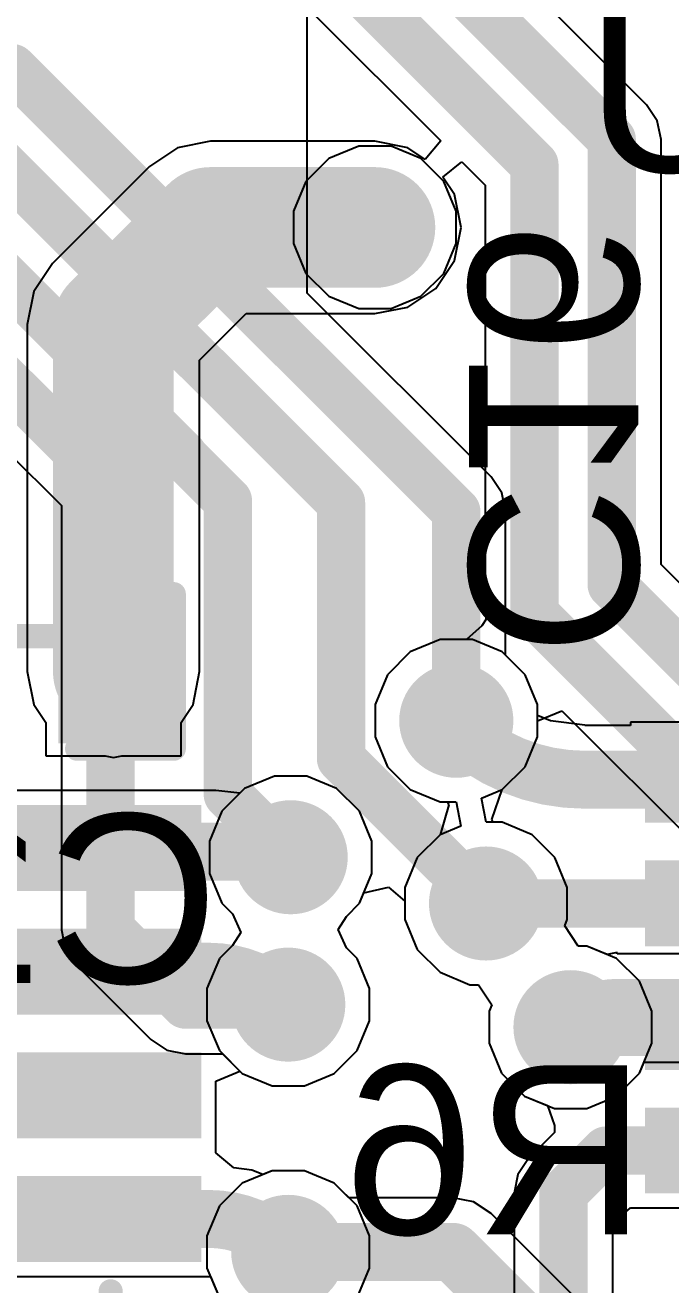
# Model space of a CAD drawing. Header units: inches. Extents: x -4.4 to 45.3, y -0.3 to 53.7.
# Drawn here: x 35.55 to 38.94, y 27.15 to 33.78 of the extents above; entities that cross this region are included whole.
import ezdxf

# ---------------------------------------------------------------- set-up
doc = ezdxf.new("R2010")
doc.units = ezdxf.units.IN
for name, color, linetype in [('Bottom Layer', 5, 'Continuous'), ('Bottom Overlay', 54, 'Continuous'), ('Bottom Paste', 16, 'Continuous'), ('Bottom Solder', 6, 'Continuous'), ('Signal_1', 16, 'Continuous'), ('Signal_2', 76, 'Continuous'), ('Top Layer', 1, 'Continuous'), ('Top Overlay', 2, 'Continuous'), ('Top Solder', 216, 'Continuous'), ('Via Holes', 16, 'Continuous')]:
    doc.layers.add(name, color=color, linetype=linetype)
doc.styles.add('Arial', font='', dxfattribs={"height": 0.2})
doc.styles.get('Arial').set_extended_font_data('Arial')

# ---------------------------------------------------------------- blocks, each defined once
blk = doc.blocks.new('QFN_16_EP_4_4__51')
at = {"layer": 'Top Layer'}
for points in [[(-1.1656, 2.5), (-0.8156, 2.5), (-0.8156, 1.5), (-1.1656, 1.5)], [(-0.5154, 2.5), (-0.1654, 2.5), (-0.1654, 1.5), (-0.5154, 1.5)], [(0.1349, 2.5), (0.4849, 2.5), (0.4849, 1.5), (0.1349, 1.5)], [(0.7851, 2.5), (1.1351, 2.5), (1.1351, 1.5), (0.7851, 1.5)], [(-1.3, 1.3), (1.3, 1.3), (1.3, -1.3), (-1.3, -1.3)], [(-1.5, 1.1402), (-1.5, 0.7902), (-2.5, 0.7902), (-2.5, 1.1402)], [(2.5, 1.1351), (2.5, 0.7851), (1.5, 0.7851), (1.5, 1.1351)], [(-1.5, 0.49), (-1.5, 0.14), (-2.5, 0.14), (-2.5, 0.49)], [(2.5, 0.4849), (2.5, 0.1349), (1.5, 0.1349), (1.5, 0.4849)], [(-1.5, -0.1603), (-1.5, -0.5103), (-2.5, -0.5103), (-2.5, -0.1603)], [(2.5, -0.1654), (2.5, -0.5154), (1.5, -0.5154), (1.5, -0.1654)], [(-1.5, -0.8105), (-1.5, -1.1605), (-2.5, -1.1605), (-2.5, -0.8105)], [(2.5, -0.8156), (2.5, -1.1656), (1.5, -1.1656), (1.5, -0.8156)], [(-1.1656, -1.5), (-0.8156, -1.5), (-0.8156, -2.5), (-1.1656, -2.5)], [(-0.5154, -1.5), (-0.1654, -1.5), (-0.1654, -2.5), (-0.5154, -2.5)], [(0.1349, -1.5), (0.4849, -1.5), (0.4849, -2.5), (0.1349, -2.5)], [(0.7851, -1.5), (1.1351, -1.5), (1.1351, -2.5), (0.7851, -2.5)]]:
    blk.add_hatch(color=1, dxfattribs=at).paths.add_polyline_path(points)
at = {"layer": 'Top Solder'}
for points in [[(-1.2164, 2.5508), (-0.7648, 2.5508), (-0.7648, 1.4492), (-1.2164, 1.4492)], [(-0.5662, 2.5508), (-0.1146, 2.5508), (-0.1146, 1.4492), (-0.5662, 1.4492)], [(0.0841, 2.5508), (0.5357, 2.5508), (0.5357, 1.4492), (0.0841, 1.4492)], [(0.7343, 2.5508), (1.1859, 2.5508), (1.1859, 1.4492), (0.7343, 1.4492)], [(-1.3508, 1.3508), (1.3508, 1.3508), (1.3508, -1.3508), (-1.3508, -1.3508)], [(-1.4492, 1.191), (-1.4492, 0.7394), (-2.5508, 0.7394), (-2.5508, 1.191)], [(2.5508, 1.1859), (2.5508, 0.7343), (1.4492, 0.7343), (1.4492, 1.1859)], [(-1.4492, 0.5408), (-1.4492, 0.0892), (-2.5508, 0.0892), (-2.5508, 0.5408)], [(2.5508, 0.5357), (2.5508, 0.0841), (1.4492, 0.0841), (1.4492, 0.5357)], [(-1.4492, -0.1095), (-1.4492, -0.5611), (-2.5508, -0.5611), (-2.5508, -0.1095)], [(2.5508, -0.1146), (2.5508, -0.5662), (1.4492, -0.5662), (1.4492, -0.1146)], [(-1.4492, -0.7597), (-1.4492, -1.2113), (-2.5508, -1.2113), (-2.5508, -0.7597)], [(2.5508, -0.7648), (2.5508, -1.2164), (1.4492, -1.2164), (1.4492, -0.7648)], [(-1.2164, -1.4492), (-0.7648, -1.4492), (-0.7648, -2.5508), (-1.2164, -2.5508)], [(-0.5662, -1.4492), (-0.1146, -1.4492), (-0.1146, -2.5508), (-0.5662, -2.5508)], [(0.0841, -1.4492), (0.5357, -1.4492), (0.5357, -2.5508), (0.0841, -2.5508)], [(0.7343, -1.4492), (1.1859, -1.4492), (1.1859, -2.5508), (0.7343, -2.5508)]]:
    blk.add_hatch(color=216, dxfattribs=at).paths.add_polyline_path(points)
at = {"layer": 'Top Overlay', "const_width": 0.127}
for points in [[(-2.0746, 2.0746), (-1.3714, 2.0746)], [(-2.0746, 2.0746), (-2.0746, 1.3459)], [(1.3408, 2.0746), (2.0745, 2.0746)], [(2.0745, 2.0746), (2.0745, 1.3409)], [(-2.6858, 1.0414), (-2.6096, 0.9652)], [(-2.6858, 1.0414), (-2.6858, 0.889)], [(-2.6096, 0.9652), (-2.6858, 0.889)], [(-2.0746, -1.3459), (-2.0746, -2.0746)], [(2.0745, -1.3409), (2.0745, -2.0746)], [(-2.0746, -2.0746), (-1.3714, -2.0746)], [(1.3408, -2.0746), (2.0745, -2.0746)]]:
    blk.add_lwpolyline(points, dxfattribs=at)
at = {"layer": 'Top Overlay', "const_width": 0.0635}
for points in [[(-2.1064, 2.0746, 1), (-2.0429, 2.0746, 1)], [(-2.1064, 2.0746, 1), (-2.0429, 2.0746, 1)], [(-1.4031, 2.0746, 1), (-1.3396, 2.0746, 1)], [(1.3091, 2.0746, 1), (1.3726, 2.0746, 1)], [(2.0428, 2.0746, 1), (2.1063, 2.0746, 1)], [(2.0428, 2.0746, 1), (2.1063, 2.0746, 1)], [(-2.1064, 1.3459, 1), (-2.0429, 1.3459, 1)], [(2.0428, 1.3409, 1), (2.1063, 1.3409, 1)], [(-2.7175, 1.0414, 1), (-2.654, 1.0414, 1)], [(-2.7175, 1.0414, 1), (-2.654, 1.0414, 1)], [(-2.6413, 0.9652, 1), (-2.5778, 0.9652, 1)], [(-2.6413, 0.9652, 1), (-2.5778, 0.9652, 1)], [(-2.7175, 0.889, 1), (-2.654, 0.889, 1)], [(-2.7175, 0.889, 1), (-2.654, 0.889, 1)], [(-2.1064, -1.3459, 1), (-2.0429, -1.3459, 1)], [(2.0428, -1.3409, 1), (2.1063, -1.3409, 1)], [(-2.1064, -2.0746, 1), (-2.0429, -2.0746, 1)], [(-2.1064, -2.0746, 1), (-2.0429, -2.0746, 1)], [(-1.4031, -2.0746, 1), (-1.3396, -2.0746, 1)], [(1.3091, -2.0746, 1), (1.3726, -2.0746, 1)], [(2.0428, -2.0746, 1), (2.1063, -2.0746, 1)], [(2.0428, -2.0746, 1), (2.1063, -2.0746, 1)]]:
    blk.add_lwpolyline(points, format="xyb", close=True, dxfattribs=at)
blk = doc.blocks.new('QFN_16_EP_4_4__52')
at = {"layer": 'Top Layer'}
for points in [[(-1.1656, 2.5), (-0.8156, 2.5), (-0.8156, 1.5), (-1.1656, 1.5)], [(-0.5154, 2.5), (-0.1654, 2.5), (-0.1654, 1.5), (-0.5154, 1.5)], [(0.1349, 2.5), (0.4849, 2.5), (0.4849, 1.5), (0.1349, 1.5)], [(0.7851, 2.5), (1.1351, 2.5), (1.1351, 1.5), (0.7851, 1.5)], [(-1.3, 1.3), (1.3, 1.3), (1.3, -1.3), (-1.3, -1.3)], [(-1.5, 1.1402), (-1.5, 0.7902), (-2.5, 0.7902), (-2.5, 1.1402)], [(2.5, 1.1351), (2.5, 0.7851), (1.5, 0.7851), (1.5, 1.1351)], [(-1.5, 0.49), (-1.5, 0.14), (-2.5, 0.14), (-2.5, 0.49)], [(2.5, 0.4849), (2.5, 0.1349), (1.5, 0.1349), (1.5, 0.4849)], [(-1.5, -0.1603), (-1.5, -0.5103), (-2.5, -0.5103), (-2.5, -0.1603)], [(2.5, -0.1654), (2.5, -0.5154), (1.5, -0.5154), (1.5, -0.1654)], [(-1.5, -0.8105), (-1.5, -1.1605), (-2.5, -1.1605), (-2.5, -0.8105)], [(2.5, -0.8156), (2.5, -1.1656), (1.5, -1.1656), (1.5, -0.8156)], [(-1.1656, -1.5), (-0.8156, -1.5), (-0.8156, -2.5), (-1.1656, -2.5)], [(-0.5154, -1.5), (-0.1654, -1.5), (-0.1654, -2.5), (-0.5154, -2.5)], [(0.1349, -1.5), (0.4849, -1.5), (0.4849, -2.5), (0.1349, -2.5)], [(0.7851, -1.5), (1.1351, -1.5), (1.1351, -2.5), (0.7851, -2.5)]]:
    blk.add_hatch(color=1, dxfattribs=at).paths.add_polyline_path(points)
at = {"layer": 'Top Solder'}
for points in [[(-1.2164, 2.5508), (-0.7648, 2.5508), (-0.7648, 1.4492), (-1.2164, 1.4492)], [(-0.5662, 2.5508), (-0.1146, 2.5508), (-0.1146, 1.4492), (-0.5662, 1.4492)], [(0.0841, 2.5508), (0.5357, 2.5508), (0.5357, 1.4492), (0.0841, 1.4492)], [(0.7343, 2.5508), (1.1859, 2.5508), (1.1859, 1.4492), (0.7343, 1.4492)], [(-1.3508, 1.3508), (1.3508, 1.3508), (1.3508, -1.3508), (-1.3508, -1.3508)], [(-1.4492, 1.191), (-1.4492, 0.7394), (-2.5508, 0.7394), (-2.5508, 1.191)], [(2.5508, 1.1859), (2.5508, 0.7343), (1.4492, 0.7343), (1.4492, 1.1859)], [(-1.4492, 0.5408), (-1.4492, 0.0892), (-2.5508, 0.0892), (-2.5508, 0.5408)], [(2.5508, 0.5357), (2.5508, 0.0841), (1.4492, 0.0841), (1.4492, 0.5357)], [(-1.4492, -0.1095), (-1.4492, -0.5611), (-2.5508, -0.5611), (-2.5508, -0.1095)], [(2.5508, -0.1146), (2.5508, -0.5662), (1.4492, -0.5662), (1.4492, -0.1146)], [(-1.4492, -0.7597), (-1.4492, -1.2113), (-2.5508, -1.2113), (-2.5508, -0.7597)], [(2.5508, -0.7648), (2.5508, -1.2164), (1.4492, -1.2164), (1.4492, -0.7648)], [(-1.2164, -1.4492), (-0.7648, -1.4492), (-0.7648, -2.5508), (-1.2164, -2.5508)], [(-0.5662, -1.4492), (-0.1146, -1.4492), (-0.1146, -2.5508), (-0.5662, -2.5508)], [(0.0841, -1.4492), (0.5357, -1.4492), (0.5357, -2.5508), (0.0841, -2.5508)], [(0.7343, -1.4492), (1.1859, -1.4492), (1.1859, -2.5508), (0.7343, -2.5508)]]:
    blk.add_hatch(color=216, dxfattribs=at).paths.add_polyline_path(points)
at = {"layer": 'Top Overlay', "const_width": 0.127}
for points in [[(-2.0746, 2.0746), (-2.0746, 1.3459)], [(-2.0746, 2.0746), (-1.3714, 2.0746)], [(1.3408, 2.0746), (2.0745, 2.0746)], [(2.0745, 2.0746), (2.0745, 1.3409)], [(-2.6858, 1.0414), (-2.6858, 0.889)], [(-2.6858, 1.0414), (-2.6096, 0.9652)], [(-2.6096, 0.9652), (-2.6858, 0.889)], [(-2.0746, -1.3459), (-2.0746, -2.0746)], [(2.0745, -1.3409), (2.0745, -2.0746)], [(-2.0746, -2.0746), (-1.3714, -2.0746)], [(1.3408, -2.0746), (2.0745, -2.0746)]]:
    blk.add_lwpolyline(points, dxfattribs=at)
at = {"layer": 'Top Overlay', "const_width": 0.0635}
for points in [[(-2.1064, 2.0746, 1), (-2.0429, 2.0746, 1)], [(-2.1064, 2.0746, 1), (-2.0429, 2.0746, 1)], [(-1.4031, 2.0746, 1), (-1.3396, 2.0746, 1)], [(1.3091, 2.0746, 1), (1.3726, 2.0746, 1)], [(2.0428, 2.0746, 1), (2.1063, 2.0746, 1)], [(2.0428, 2.0746, 1), (2.1063, 2.0746, 1)], [(-2.1064, 1.3459, 1), (-2.0429, 1.3459, 1)], [(2.0428, 1.3409, 1), (2.1063, 1.3409, 1)], [(-2.7175, 1.0414, 1), (-2.654, 1.0414, 1)], [(-2.7175, 1.0414, 1), (-2.654, 1.0414, 1)], [(-2.6413, 0.9652, 1), (-2.5778, 0.9652, 1)], [(-2.6413, 0.9652, 1), (-2.5778, 0.9652, 1)], [(-2.7175, 0.889, 1), (-2.654, 0.889, 1)], [(-2.7175, 0.889, 1), (-2.654, 0.889, 1)], [(-2.1064, -1.3459, 1), (-2.0429, -1.3459, 1)], [(2.0428, -1.3409, 1), (2.1063, -1.3409, 1)], [(-2.1064, -2.0746, 1), (-2.0429, -2.0746, 1)], [(-2.1064, -2.0746, 1), (-2.0429, -2.0746, 1)], [(-1.4031, -2.0746, 1), (-1.3396, -2.0746, 1)], [(1.3091, -2.0746, 1), (1.3726, -2.0746, 1)], [(2.0428, -2.0746, 1), (2.1063, -2.0746, 1)], [(2.0428, -2.0746, 1), (2.1063, -2.0746, 1)]]:
    blk.add_lwpolyline(points, format="xyb", close=True, dxfattribs=at)
blk = doc.blocks.new('QFN_16_EP_4_4__53')
at = {"layer": 'Top Layer'}
for points in [[(-1.1656, 2.5), (-0.8156, 2.5), (-0.8156, 1.5), (-1.1656, 1.5)], [(-0.5154, 2.5), (-0.1654, 2.5), (-0.1654, 1.5), (-0.5154, 1.5)], [(0.1349, 2.5), (0.4849, 2.5), (0.4849, 1.5), (0.1349, 1.5)], [(0.7851, 2.5), (1.1351, 2.5), (1.1351, 1.5), (0.7851, 1.5)], [(-1.3, 1.3), (1.3, 1.3), (1.3, -1.3), (-1.3, -1.3)], [(-1.5, 1.1402), (-1.5, 0.7902), (-2.5, 0.7902), (-2.5, 1.1402)], [(2.5, 1.1351), (2.5, 0.7851), (1.5, 0.7851), (1.5, 1.1351)], [(-1.5, 0.49), (-1.5, 0.14), (-2.5, 0.14), (-2.5, 0.49)], [(2.5, 0.4849), (2.5, 0.1349), (1.5, 0.1349), (1.5, 0.4849)], [(-1.5, -0.1603), (-1.5, -0.5103), (-2.5, -0.5103), (-2.5, -0.1603)], [(2.5, -0.1654), (2.5, -0.5154), (1.5, -0.5154), (1.5, -0.1654)], [(-1.5, -0.8105), (-1.5, -1.1605), (-2.5, -1.1605), (-2.5, -0.8105)], [(2.5, -0.8156), (2.5, -1.1656), (1.5, -1.1656), (1.5, -0.8156)], [(-1.1656, -1.5), (-0.8156, -1.5), (-0.8156, -2.5), (-1.1656, -2.5)], [(-0.5154, -1.5), (-0.1654, -1.5), (-0.1654, -2.5), (-0.5154, -2.5)], [(0.1349, -1.5), (0.4849, -1.5), (0.4849, -2.5), (0.1349, -2.5)], [(0.7851, -1.5), (1.1351, -1.5), (1.1351, -2.5), (0.7851, -2.5)]]:
    blk.add_hatch(color=1, dxfattribs=at).paths.add_polyline_path(points)
at = {"layer": 'Top Solder'}
for points in [[(-1.2164, 2.5508), (-0.7648, 2.5508), (-0.7648, 1.4492), (-1.2164, 1.4492)], [(-0.5662, 2.5508), (-0.1146, 2.5508), (-0.1146, 1.4492), (-0.5662, 1.4492)], [(0.0841, 2.5508), (0.5357, 2.5508), (0.5357, 1.4492), (0.0841, 1.4492)], [(0.7343, 2.5508), (1.1859, 2.5508), (1.1859, 1.4492), (0.7343, 1.4492)], [(-1.3508, 1.3508), (1.3508, 1.3508), (1.3508, -1.3508), (-1.3508, -1.3508)], [(-1.4492, 1.191), (-1.4492, 0.7394), (-2.5508, 0.7394), (-2.5508, 1.191)], [(2.5508, 1.1859), (2.5508, 0.7343), (1.4492, 0.7343), (1.4492, 1.1859)], [(-1.4492, 0.5408), (-1.4492, 0.0892), (-2.5508, 0.0892), (-2.5508, 0.5408)], [(2.5508, 0.5357), (2.5508, 0.0841), (1.4492, 0.0841), (1.4492, 0.5357)], [(-1.4492, -0.1095), (-1.4492, -0.5611), (-2.5508, -0.5611), (-2.5508, -0.1095)], [(2.5508, -0.1146), (2.5508, -0.5662), (1.4492, -0.5662), (1.4492, -0.1146)], [(-1.4492, -0.7597), (-1.4492, -1.2113), (-2.5508, -1.2113), (-2.5508, -0.7597)], [(2.5508, -0.7648), (2.5508, -1.2164), (1.4492, -1.2164), (1.4492, -0.7648)], [(-1.2164, -1.4492), (-0.7648, -1.4492), (-0.7648, -2.5508), (-1.2164, -2.5508)], [(-0.5662, -1.4492), (-0.1146, -1.4492), (-0.1146, -2.5508), (-0.5662, -2.5508)], [(0.0841, -1.4492), (0.5357, -1.4492), (0.5357, -2.5508), (0.0841, -2.5508)], [(0.7343, -1.4492), (1.1859, -1.4492), (1.1859, -2.5508), (0.7343, -2.5508)]]:
    blk.add_hatch(color=216, dxfattribs=at).paths.add_polyline_path(points)
at = {"layer": 'Top Overlay', "const_width": 0.127}
for points in [[(-2.0746, 2.0746), (-2.0746, 1.3459)], [(-2.0746, 2.0746), (-1.3714, 2.0746)], [(1.3408, 2.0746), (2.0745, 2.0746)], [(2.0745, 2.0746), (2.0745, 1.3409)], [(-2.6858, 1.0414), (-2.6858, 0.889)], [(-2.6858, 1.0414), (-2.6096, 0.9652)], [(-2.6096, 0.9652), (-2.6858, 0.889)], [(-2.0746, -1.3459), (-2.0746, -2.0746)], [(2.0745, -1.3409), (2.0745, -2.0746)], [(-2.0746, -2.0746), (-1.3714, -2.0746)], [(1.3408, -2.0746), (2.0745, -2.0746)]]:
    blk.add_lwpolyline(points, dxfattribs=at)
at = {"layer": 'Top Overlay', "const_width": 0.0635}
for points in [[(-2.1064, 2.0746, 1), (-2.0429, 2.0746, 1)], [(-2.1064, 2.0746, 1), (-2.0429, 2.0746, 1)], [(-1.4031, 2.0746, 1), (-1.3396, 2.0746, 1)], [(1.3091, 2.0746, 1), (1.3726, 2.0746, 1)], [(2.0428, 2.0746, 1), (2.1063, 2.0746, 1)], [(2.0428, 2.0746, 1), (2.1063, 2.0746, 1)], [(-2.1064, 1.3459, 1), (-2.0429, 1.3459, 1)], [(2.0428, 1.3409, 1), (2.1063, 1.3409, 1)], [(-2.7175, 1.0414, 1), (-2.654, 1.0414, 1)], [(-2.7175, 1.0414, 1), (-2.654, 1.0414, 1)], [(-2.6413, 0.9652, 1), (-2.5778, 0.9652, 1)], [(-2.6413, 0.9652, 1), (-2.5778, 0.9652, 1)], [(-2.7175, 0.889, 1), (-2.654, 0.889, 1)], [(-2.7175, 0.889, 1), (-2.654, 0.889, 1)], [(-2.1064, -1.3459, 1), (-2.0429, -1.3459, 1)], [(2.0428, -1.3409, 1), (2.1063, -1.3409, 1)], [(-2.1064, -2.0746, 1), (-2.0429, -2.0746, 1)], [(-2.1064, -2.0746, 1), (-2.0429, -2.0746, 1)], [(-1.4031, -2.0746, 1), (-1.3396, -2.0746, 1)], [(1.3091, -2.0746, 1), (1.3726, -2.0746, 1)], [(2.0428, -2.0746, 1), (2.1063, -2.0746, 1)], [(2.0428, -2.0746, 1), (2.1063, -2.0746, 1)]]:
    blk.add_lwpolyline(points, format="xyb", close=True, dxfattribs=at)
blk = doc.blocks.new('C___0402_B_78')
at = {"layer": 'Bottom Layer'}
for points in [[(-0.2413, 0.3175), (-0.2413, -0.3175), (-0.6985, -0.3175), (-0.6985, 0.3175)], [(0.6985, 0.3175), (0.6985, -0.3175), (0.2413, -0.3175), (0.2413, 0.3175)]]:
    blk.add_hatch(color=5, dxfattribs=at).paths.add_polyline_path(points)
at = {"layer": 'Bottom Paste'}
for points in [[(-0.2413, 0.3175), (-0.2413, -0.3175), (-0.6985, -0.3175), (-0.6985, 0.3175)], [(0.6985, 0.3175), (0.6985, -0.3175), (0.2413, -0.3175), (0.2413, 0.3175)]]:
    blk.add_hatch(color=16, dxfattribs=at).paths.add_polyline_path(points)
at = {"layer": 'Bottom Solder'}
for points in [[(-0.1813, 0.3775), (-0.1813, -0.3775), (-0.7585, -0.3775), (-0.7585, 0.3775)], [(0.7585, 0.3775), (0.7585, -0.3775), (0.1813, -0.3775), (0.1813, 0.3775)]]:
    blk.add_hatch(color=6, dxfattribs=at).paths.add_polyline_path(points)
at = {"layer": 'Bottom Overlay', "const_width": 0.127}
for points in [[(-0.7874, 0.4064), (-0.2794, 0.4064)], [(-0.7874, -0.4064), (-0.7874, 0.4064)], [(0.2794, 0.4064), (0.7874, 0.4064)], [(0.7874, -0.4064), (0.7874, 0.4064)], [(-0.7874, -0.4064), (-0.2794, -0.4064)], [(0.2794, -0.4064), (0.7874, -0.4064)]]:
    blk.add_lwpolyline(points, dxfattribs=at)
at = {"layer": 'Bottom Overlay', "const_width": 0.0635}
for points in [[(-0.8191, 0.4064, 1), (-0.7556, 0.4064, 1)], [(-0.8191, 0.4064, 1), (-0.7556, 0.4064, 1)], [(-0.3111, 0.4064, 1), (-0.2477, 0.4064, 1)], [(0.2477, 0.4064, 1), (0.3111, 0.4064, 1)], [(0.7556, 0.4064, 1), (0.8191, 0.4064, 1)], [(0.7556, 0.4064, 1), (0.8191, 0.4064, 1)], [(-0.8191, -0.4064, 1), (-0.7556, -0.4064, 1)], [(-0.8191, -0.4064, 1), (-0.7556, -0.4064, 1)], [(-0.3111, -0.4064, 1), (-0.2477, -0.4064, 1)], [(0.2477, -0.4064, 1), (0.3111, -0.4064, 1)], [(0.7556, -0.4064, 1), (0.8191, -0.4064, 1)], [(0.7556, -0.4064, 1), (0.8191, -0.4064, 1)]]:
    blk.add_lwpolyline(points, format="xyb", close=True, dxfattribs=at)

msp = doc.modelspace()

# ---------------------------------------------------------------- hatches: boundary and pattern name
at = {"layer": 'Bottom Layer'}
h = msp.add_hatch(color=5, dxfattribs=at)
edge = h.paths.add_edge_path()
edge.add_arc((37.3888, 32.7152), 0.3, 0, 360)
h = msp.add_hatch(color=5, dxfattribs=at)
edge = h.paths.add_edge_path()
edge.add_arc((37.8167, 30.1205), 0.3, 0, 360)
h = msp.add_hatch(color=5, dxfattribs=at)
edge = h.paths.add_edge_path()
edge.add_arc((36.9463, 29.4025), 0.3, 0, 360)
h = msp.add_hatch(color=5, dxfattribs=at)
edge = h.paths.add_edge_path()
edge.add_arc((37.973, 29.1592), 0.3, 0, 360)
h = msp.add_hatch(color=5, dxfattribs=at)
edge = h.paths.add_edge_path()
edge.add_arc((36.9337, 28.6273), 0.3, 0, 360)
h = msp.add_hatch(color=5, dxfattribs=at)
edge = h.paths.add_edge_path()
edge.add_arc((38.4168, 28.5086), 0.3, 0, 360)
h = msp.add_hatch(color=5, dxfattribs=at)
edge = h.paths.add_edge_path()
edge.add_arc((36.9337, 27.3268), 0.3, 0, 360)
at = {"layer": 'Signal_1'}
h = msp.add_hatch(color=16, dxfattribs=at)
edge = h.paths.add_edge_path()
edge.add_arc((37.3888, 32.7152), 0.3, 0, 360)
h = msp.add_hatch(color=16, dxfattribs=at)
edge = h.paths.add_edge_path()
edge.add_arc((37.8167, 30.1205), 0.3, 0, 360)
h = msp.add_hatch(color=16, dxfattribs=at)
edge = h.paths.add_edge_path()
edge.add_arc((36.9463, 29.4025), 0.3, 0, 360)
h = msp.add_hatch(color=16, dxfattribs=at)
edge = h.paths.add_edge_path()
edge.add_arc((37.973, 29.1592), 0.3, 0, 360)
h = msp.add_hatch(color=16, dxfattribs=at)
edge = h.paths.add_edge_path()
edge.add_arc((36.9337, 28.6273), 0.3, 0, 360)
h = msp.add_hatch(color=16, dxfattribs=at)
edge = h.paths.add_edge_path()
edge.add_arc((38.4168, 28.5086), 0.3, 0, 360)
h = msp.add_hatch(color=16, dxfattribs=at)
edge = h.paths.add_edge_path()
edge.add_arc((36.9337, 27.3268), 0.3, 0, 360)
at = {"layer": 'Signal_2'}
h = msp.add_hatch(color=76, dxfattribs=at)
edge = h.paths.add_edge_path()
edge.add_arc((37.3888, 32.7152), 0.3, 0, 360)
h = msp.add_hatch(color=76, dxfattribs=at)
edge = h.paths.add_edge_path()
edge.add_arc((37.8167, 30.1205), 0.3, 0, 360)
h = msp.add_hatch(color=76, dxfattribs=at)
edge = h.paths.add_edge_path()
edge.add_arc((36.9463, 29.4025), 0.3, 0, 360)
h = msp.add_hatch(color=76, dxfattribs=at)
edge = h.paths.add_edge_path()
edge.add_arc((37.973, 29.1592), 0.3, 0, 360)
h = msp.add_hatch(color=76, dxfattribs=at)
edge = h.paths.add_edge_path()
edge.add_arc((36.9337, 28.6273), 0.3, 0, 360)
h = msp.add_hatch(color=76, dxfattribs=at)
edge = h.paths.add_edge_path()
edge.add_arc((38.4168, 28.5086), 0.3, 0, 360)
h = msp.add_hatch(color=76, dxfattribs=at)
edge = h.paths.add_edge_path()
edge.add_arc((36.9337, 27.3268), 0.3, 0, 360)
at = {"layer": 'Top Layer'}
h = msp.add_hatch(color=1, dxfattribs=at)
edge = h.paths.add_edge_path()
edge.add_arc((37.3888, 32.7152), 0.3, 0, 360)
h = msp.add_hatch(color=1, dxfattribs=at)
edge = h.paths.add_edge_path()
edge.add_arc((37.8167, 30.1205), 0.3, 0, 360)
h = msp.add_hatch(color=1, dxfattribs=at)
edge = h.paths.add_edge_path()
edge.add_arc((36.9463, 29.4025), 0.3, 0, 360)
h = msp.add_hatch(color=1, dxfattribs=at)
edge = h.paths.add_edge_path()
edge.add_arc((37.973, 29.1592), 0.3, 0, 360)
h = msp.add_hatch(color=1, dxfattribs=at)
edge = h.paths.add_edge_path()
edge.add_arc((36.9337, 28.6273), 0.3, 0, 360)
h = msp.add_hatch(color=1, dxfattribs=at)
edge = h.paths.add_edge_path()
edge.add_arc((38.4168, 28.5086), 0.3, 0, 360)
h = msp.add_hatch(color=1, dxfattribs=at)
edge = h.paths.add_edge_path()
edge.add_arc((36.9337, 27.3268), 0.3, 0, 360)
at = {"layer": 'Via Holes'}
h = msp.add_hatch(color=7, dxfattribs=at)
edge = h.paths.add_edge_path()
edge.add_arc((37.3888, 32.7152), 0.15, 0, 360)
h = msp.add_hatch(color=7, dxfattribs=at)
edge = h.paths.add_edge_path()
edge.add_arc((37.8167, 30.1205), 0.15, 0, 360)
h = msp.add_hatch(color=7, dxfattribs=at)
edge = h.paths.add_edge_path()
edge.add_arc((36.9463, 29.4025), 0.15, 0, 360)
h = msp.add_hatch(color=7, dxfattribs=at)
edge = h.paths.add_edge_path()
edge.add_arc((37.973, 29.1592), 0.15, 0, 360)
h = msp.add_hatch(color=7, dxfattribs=at)
edge = h.paths.add_edge_path()
edge.add_arc((36.9337, 28.6273), 0.15, 0, 360)
h = msp.add_hatch(color=7, dxfattribs=at)
edge = h.paths.add_edge_path()
edge.add_arc((38.4168, 28.5086), 0.15, 0, 360)
h = msp.add_hatch(color=7, dxfattribs=at)
edge = h.paths.add_edge_path()
edge.add_arc((36.9337, 27.3268), 0.15, 0, 360)

# ---------------------------------------------------------------- linework, layer by layer
at = {"layer": 'Bottom Layer'}
for p, q in [((38.8165, 33.3609), (37.0948, 35.0827)), ((37.0529, 33.8532), (37.7348, 33.1713)), ((38.8727, 33.2769), (38.8165, 33.3609)), ((38.8924, 33.1778), (38.8727, 33.2769)), ((36.3518, 33.1339), (36.2047, 33.0357)), ((36.5252, 33.1684), (36.3518, 33.1339)), ((37.3888, 33.1684), (36.5252, 33.1684)), ((36.5252, 33.1684), (36.5252, 33.1684)), ((37.5622, 33.1339), (37.3888, 33.1684)), ((37.6539, 33.0727), (37.5622, 33.1339)), ((37.7348, 33.1713), (37.6539, 33.0727)), ((38.8924, 30.9429), (38.8924, 33.1778)), ((36.2047, 33.0357), (35.6944, 32.5253)), ((36.2047, 33.0357), (36.2047, 33.0357)), ((37.7463, 32.9803), (37.845, 33.0612)), ((37.845, 33.0612), (37.968, 32.9381)), ((37.8075, 32.8886), (37.7463, 32.9803)), ((37.968, 32.9381), (37.968, 30.6832)), ((37.842, 32.7152), (37.8075, 32.8886)), ((37.8075, 32.5418), (37.842, 32.7152)), ((37.7093, 32.3947), (37.8075, 32.5418)), ((35.6944, 32.5253), (35.5961, 32.3783)), ((35.5961, 32.3783), (35.5616, 32.2048)), ((37.5622, 32.2965), (37.7093, 32.3947)), ((37.3888, 32.262), (37.5622, 32.2965)), ((35.5616, 32.2048), (35.5616, 30.3799)), ((36.468, 32.0171), (36.7129, 32.262)), ((36.7129, 32.262), (37.3888, 32.262)), ((36.468, 30.3799), (36.468, 32.0171)), ((39.7586, 30.0767), (38.8924, 30.9429)), ((37.968, 30.6832), (37.9736, 30.6551)), ((37.9502, 30.6201), (37.8711, 30.5475)), ((37.9736, 30.6551), (37.9502, 30.6201)), ((37.7317, 30.5475), (37.5748, 30.4825)), ((37.8711, 30.5475), (37.7317, 30.5475)), ((37.5748, 30.4825), (37.4547, 30.3623)), ((35.5616, 30.3799), (35.5961, 30.2065)), ((36.4335, 30.2065), (36.468, 30.3799)), ((37.4547, 30.3623), (37.3897, 30.2054)), ((35.5961, 30.2065), (35.6592, 30.112)), ((36.3704, 30.112), (36.4335, 30.2065)), ((37.3897, 30.2054), (37.3897, 30.0355)), ((38.2437, 30.1207), (38.3707, 30.1733)), ((38.3707, 30.1733), (39.3901, 29.1539)), ((35.6592, 30.112), (35.6592, 29.9354)), ((36.3704, 29.9354), (36.3704, 30.112)), ((38.2437, 30.0355), (38.2437, 30.1207)), ((37.3897, 30.0355), (37.4547, 29.8786)), ((38.1787, 29.8786), (38.2437, 30.0355)), ((35.6592, 29.9354), (35.9711, 29.9354)), ((35.9711, 29.9354), (36.0148, 29.9267)), ((36.0148, 29.9267), (36.0586, 29.9354)), ((36.0586, 29.9354), (36.3704, 29.9354)), ((36.8613, 29.8295), (36.7044, 29.7645)), ((37.0312, 29.8295), (36.8613, 29.8295)), ((37.1881, 29.7645), (37.0312, 29.8295)), ((37.4547, 29.8786), (37.5748, 29.7585)), ((38.0586, 29.7585), (38.1787, 29.8786)), ((36.7044, 29.7645), (36.5843, 29.6443)), ((37.3083, 29.6443), (37.1881, 29.7645)), ((37.5748, 29.7585), (37.7317, 29.6935)), ((37.9493, 29.7132), (38.0586, 29.7585)), ((37.7317, 29.6935), (37.8152, 29.6935)), ((37.8152, 29.6935), (37.8404, 29.5665)), ((37.9745, 29.5862), (37.9493, 29.7132)), ((36.5843, 29.6443), (36.5193, 29.4874)), ((37.3733, 29.4874), (37.3083, 29.6443)), ((37.8404, 29.5665), (37.7311, 29.5212)), ((38.0579, 29.5862), (37.9745, 29.5862)), ((38.2149, 29.5212), (38.0579, 29.5862)), ((36.5193, 29.4874), (36.5193, 29.3175)), ((37.3733, 29.3175), (37.3733, 29.4874)), ((37.7311, 29.5212), (37.611, 29.4011)), ((38.335, 29.4011), (38.2149, 29.5212)), ((37.611, 29.4011), (37.546, 29.2441)), ((38.4, 29.2441), (38.335, 29.4011)), ((36.5193, 29.3175), (36.5843, 29.1606)), ((37.3083, 29.1606), (37.3733, 29.3175)), ((37.546, 29.2441), (37.546, 29.0743)), ((38.4, 29.0743), (38.4, 29.2441)), ((36.5843, 29.1606), (36.6407, 29.1041)), ((37.2393, 29.0916), (37.3083, 29.1606)), ((36.6407, 29.1041), (36.6838, 29.0074)), ((37.1962, 29.0224), (37.2393, 29.0916)), ((37.2393, 28.9257), (37.1962, 29.0224)), ((37.546, 29.0743), (37.611, 28.9173)), ((38.3863, 29.0412), (38.4, 29.0743)), ((38.4569, 28.9356), (38.3863, 29.0412)), ((36.6838, 29.0074), (36.6407, 28.9382)), ((36.6407, 28.9382), (36.5717, 28.8692)), ((37.2957, 28.8692), (37.2393, 28.9257)), ((37.611, 28.9173), (37.7311, 28.7972)), ((38.5018, 28.9356), (38.4569, 28.9356)), ((38.6088, 28.8913), (38.5018, 28.9356)), ((38.6621, 28.9019), (38.6088, 28.8913)), ((38.6621, 28.8951), (38.6621, 28.9019)), ((39.0205, 28.8951), (38.6621, 28.8951)), ((36.5717, 28.8692), (36.5067, 28.7123)), ((37.3607, 28.7123), (37.2957, 28.8692)), ((37.7311, 28.7972), (37.8881, 28.7322)), ((36.5067, 28.7123), (36.5067, 28.5424)), ((37.3607, 28.5424), (37.3607, 28.7123)), ((37.8881, 28.7322), (37.933, 28.7322)), ((37.933, 28.7322), (38.0035, 28.6266)), ((38.0035, 28.6266), (37.9898, 28.5935)), ((37.9898, 28.5935), (37.9898, 28.4237)), ((36.5067, 28.5424), (36.5717, 28.3854)), ((37.2957, 28.3854), (37.3607, 28.5424)), ((36.5717, 28.3854), (36.6919, 28.2653)), ((37.1756, 28.2653), (37.2957, 28.3854)), ((37.9898, 28.4237), (38.0549, 28.2667)), ((38.7788, 28.2667), (38.8031, 28.3253)), ((38.8031, 28.3253), (39.0205, 28.3253)), ((36.6919, 28.2653), (36.8488, 28.2003)), ((37.0187, 28.2003), (37.1756, 28.2653)), ((38.0549, 28.2667), (38.175, 28.1466)), ((38.6587, 28.1466), (38.7788, 28.2667)), ((36.8488, 28.2003), (37.0187, 28.2003)), ((38.175, 28.1466), (38.3319, 28.0816)), ((38.5018, 28.0816), (38.6587, 28.1466)), ((38.3319, 28.0816), (38.5018, 28.0816)), ((36.8488, 27.7538), (36.6919, 27.6888)), ((37.0187, 27.7538), (36.8488, 27.7538)), ((37.1756, 27.6888), (37.0187, 27.7538)), ((36.6919, 27.6888), (36.5717, 27.5687)), ((37.2957, 27.5687), (37.1756, 27.6888)), ((36.5717, 27.5687), (36.5067, 27.4118)), ((37.3607, 27.4118), (37.2957, 27.5687)), ((36.5067, 27.4118), (36.5067, 27.2419)), ((37.3607, 27.2419), (37.3607, 27.4118)), ((36.5067, 27.2419), (36.5717, 27.085)), ((37.2957, 27.085), (37.3607, 27.2419))]:
    msp.add_line(p, q, dxfattribs=at)
for points, const_width in [([(36.9116, 34.8996), (38.6334, 33.1778)], 0.254), ([(37.1602, 34.1122), (38.227, 33.0454)], 0.254), ([(38.6334, 30.8356), (38.6334, 33.1778)], 0.254), ([(38.227, 30.6832), (38.227, 33.0454)], 0.254), ([(36.0148, 32.2048), (36.5252, 32.7152)], 0.635), ([(36.5252, 32.7152), (37.3888, 32.7152)], 0.635), ([(36.0148, 30.3799), (36.0148, 32.2048)], 0.635), ([(38.6334, 30.8356), (39.6513, 29.8177)], 0.254), ([(38.227, 30.6832), (39.5732, 29.337)], 0.254), ([(38.6621, 28.6102), (39.5003, 28.6102)], 0.3048)]:
    msp.add_lwpolyline(points, dxfattribs=dict(at, const_width=const_width))
for points, const_width in [([(38.5699, 33.1778, 1), (38.6969, 33.1778, 1)], 0.127), ([(38.5699, 33.1778, 1), (38.6969, 33.1778, 1)], 0.127), ([(38.1635, 33.0454, 1), (38.2905, 33.0454, 1)], 0.127), ([(38.1635, 33.0454, 1), (38.2905, 33.0454, 1)], 0.127), ([(36.3665, 32.7152, 1), (36.684, 32.7152, 1)], 0.3175), ([(36.3665, 32.7152, 1), (36.684, 32.7152, 1)], 0.3175), ([(37.2301, 32.7152, 1), (37.5476, 32.7152, 1)], 0.3175), ([(35.8561, 32.2048, 1), (36.1736, 32.2048, 1)], 0.3175), ([(35.8561, 32.2048, 1), (36.1736, 32.2048, 1)], 0.3175), ([(38.5699, 30.8356, 1), (38.6969, 30.8356, 1)], 0.127), ([(38.5699, 30.8356, 1), (38.6969, 30.8356, 1)], 0.127), ([(38.1635, 30.6832, 1), (38.2905, 30.6832, 1)], 0.127), ([(38.1635, 30.6832, 1), (38.2905, 30.6832, 1)], 0.127), ([(35.8561, 30.3799, 1), (36.1736, 30.3799, 1)], 0.3175), ([(38.5859, 28.6102, 1), (38.7383, 28.6102, 1)], 0.1524), ([(38.5859, 28.6102, 1), (38.7383, 28.6102, 1)], 0.1524), ([(38.3406, 28.5086, 1), (38.493, 28.5086, 1)], 0.1524)]:
    msp.add_lwpolyline(points, format="xyb", close=True, dxfattribs=dict(at, const_width=const_width))
at = {"layer": 'Bottom Layer', "const_width": 0.3048}
msp.add_lwpolyline([(38.4168, 28.5086, -0.198912), (38.6621, 28.6102)], format="xyb", dxfattribs=at)
at = {"layer": 'Signal_1'}
for p, q in [((37.3039, 33.1422), (37.1469, 33.0772)), ((37.4738, 33.1422), (37.3039, 33.1422)), ((37.6307, 33.0772), (37.4738, 33.1422)), ((37.1469, 33.0772), (37.0268, 32.9571)), ((37.7508, 32.9571), (37.6307, 33.0772)), ((37.0268, 32.9571), (36.9618, 32.8001)), ((37.8158, 32.8001), (37.7508, 32.9571)), ((36.9618, 32.8001), (36.9618, 32.6303)), ((37.8158, 32.6303), (37.8158, 32.8001)), ((36.9618, 32.6303), (37.0268, 32.4733)), ((37.7508, 32.4733), (37.8158, 32.6303)), ((37.0268, 32.4733), (37.1469, 32.3532)), ((37.6307, 32.3532), (37.7508, 32.4733)), ((37.1469, 32.3532), (37.3039, 32.2882)), ((37.4738, 32.2882), (37.6307, 32.3532)), ((37.3039, 32.2882), (37.4738, 32.2882)), ((37.7317, 30.5475), (37.5748, 30.4825)), ((37.9016, 30.5475), (37.7317, 30.5475)), ((38.0586, 30.4825), (37.9016, 30.5475)), ((37.5748, 30.4825), (37.4547, 30.3623)), ((38.1787, 30.3623), (38.0586, 30.4825)), ((37.4547, 30.3623), (37.3897, 30.2054)), ((38.2437, 30.2054), (38.1787, 30.3623)), ((37.3897, 30.2054), (37.3897, 30.0355)), ((38.2437, 30.0355), (38.2437, 30.2054)), ((37.3897, 30.0355), (37.4547, 29.8786)), ((38.1787, 29.8786), (38.2437, 30.0355)), ((36.8613, 29.8295), (36.7044, 29.7645)), ((37.0312, 29.8295), (36.8613, 29.8295)), ((37.1881, 29.7645), (37.0312, 29.8295)), ((37.4547, 29.8786), (37.5748, 29.7585)), ((38.0586, 29.7585), (38.1787, 29.8786)), ((36.7044, 29.7645), (36.5843, 29.6443)), ((37.3083, 29.6443), (37.1881, 29.7645)), ((37.5748, 29.7585), (37.7317, 29.6935)), ((37.9493, 29.7132), (38.0586, 29.7585)), ((37.7317, 29.6935), (37.8152, 29.6935)), ((37.8152, 29.6935), (37.8404, 29.5665)), ((37.9745, 29.5862), (37.9493, 29.7132)), ((36.5843, 29.6443), (36.5193, 29.4874)), ((37.3733, 29.4874), (37.3083, 29.6443)), ((37.8404, 29.5665), (37.7311, 29.5212)), ((38.0579, 29.5862), (37.9745, 29.5862)), ((38.2149, 29.5212), (38.0579, 29.5862)), ((36.5193, 29.4874), (36.5193, 29.3175)), ((37.3733, 29.3175), (37.3733, 29.4874)), ((37.7311, 29.5212), (37.611, 29.4011)), ((38.335, 29.4011), (38.2149, 29.5212)), ((37.611, 29.4011), (37.546, 29.2441)), ((38.4, 29.2441), (38.335, 29.4011)), ((36.5193, 29.3175), (36.5843, 29.1606)), ((37.3083, 29.1606), (37.3733, 29.3175)), ((37.546, 29.2441), (37.546, 29.0743)), ((38.4, 29.0743), (38.4, 29.2441)), ((36.5843, 29.1606), (36.6407, 29.1041)), ((37.2393, 29.0916), (37.3083, 29.1606)), ((36.6407, 29.1041), (36.6838, 29.0074)), ((37.1962, 29.0224), (37.2393, 29.0916)), ((37.2393, 28.9257), (37.1962, 29.0224)), ((37.546, 29.0743), (37.611, 28.9173)), ((38.3863, 29.0412), (38.4, 29.0743)), ((38.4569, 28.9356), (38.3863, 29.0412)), ((36.6838, 29.0074), (36.6407, 28.9382)), ((36.6407, 28.9382), (36.5717, 28.8692)), ((37.2957, 28.8692), (37.2393, 28.9257)), ((37.611, 28.9173), (37.7311, 28.7972)), ((38.5018, 28.9356), (38.4569, 28.9356)), ((38.6587, 28.8706), (38.5018, 28.9356)), ((36.5717, 28.8692), (36.5067, 28.7123)), ((37.3607, 28.7123), (37.2957, 28.8692)), ((38.7788, 28.7505), (38.6587, 28.8706)), ((37.7311, 28.7972), (37.8881, 28.7322)), ((36.5067, 28.7123), (36.5067, 28.5424)), ((37.3607, 28.5424), (37.3607, 28.7123)), ((37.8881, 28.7322), (37.933, 28.7322)), ((37.933, 28.7322), (38.0035, 28.6266)), ((38.8438, 28.5935), (38.7788, 28.7505)), ((38.0035, 28.6266), (37.9898, 28.5935)), ((37.9898, 28.5935), (37.9898, 28.4237)), ((38.8438, 28.4237), (38.8438, 28.5935)), ((36.5067, 28.5424), (36.5717, 28.3854)), ((37.2957, 28.3854), (37.3607, 28.5424)), ((36.5717, 28.3854), (36.6919, 28.2653)), ((37.1756, 28.2653), (37.2957, 28.3854)), ((37.9898, 28.4237), (38.0549, 28.2667)), ((38.7788, 28.2667), (38.8438, 28.4237)), ((36.6919, 28.2653), (36.8488, 28.2003)), ((37.0187, 28.2003), (37.1756, 28.2653)), ((38.0549, 28.2667), (38.175, 28.1466)), ((38.6587, 28.1466), (38.7788, 28.2667)), ((36.8488, 28.2003), (37.0187, 28.2003)), ((38.175, 28.1466), (38.3319, 28.0816)), ((38.5018, 28.0816), (38.6587, 28.1466)), ((38.3319, 28.0816), (38.5018, 28.0816)), ((36.8488, 27.7538), (36.6919, 27.6888)), ((37.0187, 27.7538), (36.8488, 27.7538)), ((37.1756, 27.6888), (37.0187, 27.7538)), ((36.6919, 27.6888), (36.5717, 27.5687)), ((37.2527, 27.6117), (37.1756, 27.6888)), ((36.5717, 27.5687), (36.5067, 27.4118)), ((37.7988, 27.6117), (37.2527, 27.6117)), ((37.9078, 27.59), (37.7988, 27.6117)), ((37.7988, 27.6117), (37.7988, 27.6117)), ((38.0002, 27.5283), (37.9078, 27.59)), ((39.7238, 25.8046), (38.0002, 27.5283)), ((36.5067, 27.4118), (36.5067, 27.2419)), ((36.5067, 27.2419), (36.5717, 27.085))]:
    msp.add_line(p, q, dxfattribs=at)
at = {"layer": 'Signal_1', "const_width": 0.3048}
for points in [[(36.9337, 27.3268), (37.7988, 27.3268)], [(37.7988, 27.3268), (39.5224, 25.6032)]]:
    msp.add_lwpolyline(points, dxfattribs=at)
at = {"layer": 'Signal_1', "const_width": 0.1524}
for points in [[(36.8575, 27.3268, 1), (37.0099, 27.3268, 1)], [(37.7226, 27.3268, 1), (37.875, 27.3268, 1)], [(37.7226, 27.3268, 1), (37.875, 27.3268, 1)]]:
    msp.add_lwpolyline(points, format="xyb", close=True, dxfattribs=at)
at = {"layer": 'Signal_2'}
for p, q in [((37.0332, 32.3703), (37.0332, 34.3957)), ((37.9998, 31.4037), (37.0332, 32.3703)), ((35.4538, 31.5408), (35.7416, 31.253)), ((38.0559, 31.3196), (37.9998, 31.4037)), ((38.0757, 31.2205), (38.0559, 31.3196)), ((35.7416, 31.253), (35.7416, 29.0208)), ((38.0757, 30.4654), (38.0757, 31.2205)), ((38.1787, 30.3623), (38.0757, 30.4654)), ((38.2437, 30.2054), (38.1787, 30.3623)), ((38.2437, 30.0355), (38.2437, 30.2054)), ((38.1787, 29.8786), (38.2437, 30.0355)), ((38.0586, 29.7585), (38.1787, 29.8786)), ((38.0039, 29.6004), (38.0586, 29.7585)), ((38.0105, 29.5862), (38.0039, 29.6004)), ((38.0579, 29.5862), (38.0105, 29.5862)), ((38.2149, 29.5212), (38.0579, 29.5862)), ((38.335, 29.4011), (38.2149, 29.5212)), ((38.4, 29.2441), (38.335, 29.4011)), ((37.3306, 29.2146), (37.46, 29.2445)), ((37.46, 29.2445), (37.546, 29.171)), ((38.4, 29.0743), (38.4, 29.2441)), ((37.2393, 29.0916), (37.3083, 29.1606)), ((37.3083, 29.1606), (37.3306, 29.2146)), ((37.546, 29.171), (37.546, 29.0743)), ((37.1962, 29.0224), (37.2393, 29.0916)), ((35.7416, 29.0208), (35.7613, 28.9216)), ((37.2393, 28.9257), (37.1962, 29.0224)), ((37.546, 29.0743), (37.611, 28.9173)), ((38.3863, 29.0412), (38.4, 29.0743)), ((38.4569, 28.9356), (38.3863, 29.0412)), ((35.7613, 28.9216), (35.8174, 28.8376)), ((37.2957, 28.8692), (37.2393, 28.9257)), ((37.611, 28.9173), (37.7311, 28.7972)), ((38.5018, 28.9356), (38.4569, 28.9356)), ((38.6587, 28.8706), (38.5018, 28.9356)), ((35.8174, 28.8376), (36.2108, 28.4442)), ((37.3607, 28.7123), (37.2957, 28.8692)), ((38.7788, 28.7505), (38.6587, 28.8706)), ((37.7311, 28.7972), (37.8881, 28.7322)), ((37.3607, 28.5424), (37.3607, 28.7123)), ((37.8881, 28.7322), (37.933, 28.7322)), ((37.933, 28.7322), (38.0035, 28.6266)), ((38.8438, 28.5935), (38.7788, 28.7505)), ((38.0035, 28.6266), (37.9898, 28.5935)), ((37.9898, 28.5935), (37.9898, 28.4237)), ((38.8438, 28.4237), (38.8438, 28.5935)), ((37.2957, 28.3854), (37.3607, 28.5424)), ((36.2108, 28.4442), (36.2949, 28.3881)), ((36.2949, 28.3881), (36.394, 28.3683)), ((36.394, 28.3683), (36.5888, 28.3683)), ((36.5888, 28.3683), (36.6919, 28.2653)), ((37.1756, 28.2653), (37.2957, 28.3854)), ((37.9898, 28.4237), (38.0549, 28.2667)), ((38.7788, 28.2667), (38.8438, 28.4237)), ((36.6919, 28.2653), (36.8488, 28.2003)), ((37.0187, 28.2003), (37.1756, 28.2653)), ((38.0549, 28.2667), (38.175, 28.1466)), ((38.6587, 28.1466), (38.7788, 28.2667)), ((36.8488, 28.2003), (37.0187, 28.2003)), ((38.175, 28.1466), (38.3319, 28.0816)), ((38.5018, 28.0816), (38.6587, 28.1466)), ((38.3319, 28.0816), (38.5018, 28.0816)), ((36.8488, 27.7538), (36.6919, 27.6888)), ((37.0187, 27.7538), (36.8488, 27.7538)), ((37.1756, 27.6888), (37.0187, 27.7538)), ((36.6919, 27.6888), (36.5717, 27.5687)), ((37.2957, 27.5687), (37.1756, 27.6888)), ((36.5717, 27.5687), (36.5067, 27.4118)), ((37.3607, 27.4118), (37.2957, 27.5687)), ((36.5067, 27.4118), (36.5067, 27.2419)), ((37.3607, 27.2419), (37.3607, 27.4118)), ((36.5067, 27.2419), (36.5717, 27.085)), ((37.2957, 27.085), (37.3607, 27.2419))]:
    msp.add_line(p, q, dxfattribs=at)
at = {"layer": 'Signal_2', "const_width": 0.254}
for points in [[(20.4724, 33.5534), (35.4838, 33.5534)], [(35.4838, 33.5534), (37.8167, 31.2205)], [(35.306, 33.1724), (37.211, 31.2674)], [(35.159, 32.7406), (36.3815, 31.5181)], [(35.0012, 32.3596), (36.0005, 31.3603)], [(36.3815, 31.5127), (36.3815, 31.5181)], [(36.3815, 31.5127), (36.6164, 31.2778)], [(36.0005, 29.0208), (36.0005, 31.3603)], [(36.6164, 29.7324), (36.6164, 31.2778)], [(37.211, 29.9212), (37.211, 31.2674)], [(37.8167, 30.1205), (37.8167, 31.2205)], [(37.211, 29.9212), (37.973, 29.1592)], [(36.6164, 29.7324), (36.9463, 29.4025)], [(36.0005, 29.0208), (36.394, 28.6273)], [(36.394, 28.6273), (36.6797, 28.6273)]]:
    msp.add_lwpolyline(points, dxfattribs=at)
at = {"layer": 'Signal_2', "const_width": 0.127}
for points in [[(35.4203, 33.5534, 1), (35.5473, 33.5534, 1)], [(35.4203, 33.5534, 1), (35.5473, 33.5534, 1)], [(36.318, 31.5181, 1), (36.445, 31.5181, 1)], [(36.318, 31.5181, 1), (36.445, 31.5181, 1)], [(36.318, 31.5127, 1), (36.445, 31.5127, 1)], [(36.318, 31.5127, 1), (36.445, 31.5127, 1)], [(35.937, 31.3603, 1), (36.064, 31.3603, 1)], [(35.937, 31.3603, 1), (36.064, 31.3603, 1)], [(36.5529, 31.2778, 1), (36.6799, 31.2778, 1)], [(36.5529, 31.2778, 1), (36.6799, 31.2778, 1)], [(37.1475, 31.2674, 1), (37.2745, 31.2674, 1)], [(37.1475, 31.2674, 1), (37.2745, 31.2674, 1)], [(37.7532, 31.2205, 1), (37.8802, 31.2205, 1)], [(37.7532, 31.2205, 1), (37.8802, 31.2205, 1)], [(37.7532, 30.1205, 1), (37.8802, 30.1205, 1)], [(37.1475, 29.9212, 1), (37.2745, 29.9212, 1)], [(37.1475, 29.9212, 1), (37.2745, 29.9212, 1)], [(36.5529, 29.7324, 1), (36.6799, 29.7324, 1)], [(36.5529, 29.7324, 1), (36.6799, 29.7324, 1)], [(36.8828, 29.4025, 1), (37.0098, 29.4025, 1)], [(37.9095, 29.1592, 1), (38.0365, 29.1592, 1)], [(35.937, 29.0208, 1), (36.064, 29.0208, 1)], [(35.937, 29.0208, 1), (36.064, 29.0208, 1)], [(36.3305, 28.6273, 1), (36.4575, 28.6273, 1)], [(36.3305, 28.6273, 1), (36.4575, 28.6273, 1)], [(36.6162, 28.6273, 1), (36.7432, 28.6273, 1)]]:
    msp.add_lwpolyline(points, format="xyb", close=True, dxfattribs=at)
at = {"layer": 'Top Layer'}
for p, q in [((37.3039, 33.1422), (37.1469, 33.0772)), ((37.4738, 33.1422), (37.3039, 33.1422)), ((37.6307, 33.0772), (37.4738, 33.1422)), ((37.1469, 33.0772), (37.0268, 32.9571)), ((37.7508, 32.9571), (37.6307, 33.0772)), ((37.0268, 32.9571), (36.9618, 32.8001)), ((37.8158, 32.8001), (37.7508, 32.9571)), ((36.9618, 32.8001), (36.9618, 32.6303)), ((37.8158, 32.6303), (37.8158, 32.8001)), ((36.9618, 32.6303), (37.0268, 32.4733)), ((37.7508, 32.4733), (37.8158, 32.6303)), ((37.0268, 32.4733), (37.1469, 32.3532)), ((37.6307, 32.3532), (37.7508, 32.4733)), ((37.1469, 32.3532), (37.3039, 32.2882)), ((37.4738, 32.2882), (37.6307, 32.3532)), ((37.3039, 32.2882), (37.4738, 32.2882)), ((37.7317, 30.5475), (37.5748, 30.4825)), ((37.9016, 30.5475), (37.7317, 30.5475)), ((38.0586, 30.4825), (37.9016, 30.5475)), ((37.5748, 30.4825), (37.4547, 30.3623)), ((38.1787, 30.3623), (38.0586, 30.4825)), ((37.4547, 30.3623), (37.3897, 30.2054)), ((38.2437, 30.2054), (38.1787, 30.3623)), ((37.3897, 30.2054), (37.3897, 30.0355)), ((38.2437, 30.1482), (38.2437, 30.2054)), ((38.3111, 30.1203), (38.2437, 30.1482)), ((38.4921, 30.0965), (38.3111, 30.1203)), ((38.4921, 30.0952), (38.4921, 30.0965)), ((38.7324, 30.0952), (38.4921, 30.0952)), ((39.9864, 30.1123), (38.7324, 30.1123)), ((38.7324, 30.1123), (38.7324, 30.0952)), ((37.3897, 30.0355), (37.4547, 29.8786)), ((36.8613, 29.8295), (36.7044, 29.7645)), ((37.0312, 29.8295), (36.8613, 29.8295)), ((37.1881, 29.7645), (37.0312, 29.8295)), ((37.4547, 29.8786), (37.5748, 29.7585)), ((36.5529, 29.7528), (35.2989, 29.7528)), ((36.6799, 29.74), (36.5529, 29.7528)), ((36.5529, 29.7528), (36.5529, 29.7528)), ((36.7044, 29.7645), (36.6799, 29.74)), ((37.3083, 29.6443), (37.1881, 29.7645)), ((37.5748, 29.7585), (37.7317, 29.6935)), ((37.7317, 29.6935), (37.7689, 29.6935)), ((37.7689, 29.6935), (37.7774, 29.6778)), ((37.3733, 29.4874), (37.3083, 29.6443)), ((37.7774, 29.6778), (37.7311, 29.5212)), ((37.3733, 29.3175), (37.3733, 29.4874)), ((37.7311, 29.5212), (37.611, 29.4011)), ((37.611, 29.4011), (37.546, 29.2441)), ((37.3083, 29.1606), (37.3733, 29.3175)), ((37.546, 29.2441), (37.546, 29.0743)), ((37.2393, 29.0916), (37.3083, 29.1606)), ((37.1962, 29.0224), (37.2393, 29.0916)), ((37.2393, 28.9257), (37.1962, 29.0224)), ((37.546, 29.0743), (37.611, 28.9173)), ((37.2957, 28.8692), (37.2393, 28.9257)), ((37.611, 28.9173), (37.7311, 28.7972)), ((37.3607, 28.7123), (37.2957, 28.8692)), ((37.7311, 28.7972), (37.8881, 28.7322)), ((37.3607, 28.5424), (37.3607, 28.7123)), ((37.8881, 28.7322), (37.933, 28.7322)), ((37.933, 28.7322), (38.0035, 28.6266)), ((38.0035, 28.6266), (37.9898, 28.5935)), ((37.9898, 28.5935), (37.9898, 28.4237)), ((37.2957, 28.3854), (37.3607, 28.5424)), ((37.1756, 28.2653), (37.2957, 28.3854)), ((37.9898, 28.4237), (38.0549, 28.2667)), ((36.5529, 28.2247), (36.6799, 28.2773)), ((36.6799, 28.2773), (36.6919, 28.2653)), ((36.6919, 28.2653), (36.8488, 28.2003)), ((37.0187, 28.2003), (37.1756, 28.2653)), ((38.0549, 28.2667), (38.175, 28.1466)), ((36.5529, 27.9291), (36.5529, 28.2247)), ((36.8488, 28.2003), (37.0187, 28.2003)), ((38.175, 28.1466), (38.2952, 28.0968)), ((38.2952, 28.0968), (38.3324, 27.9921)), ((38.3324, 27.9921), (38.3326, 27.9546)), ((36.5529, 27.8483), (36.5529, 27.9291)), ((38.3326, 27.9546), (38.1963, 27.8183)), ((36.6474, 27.7696), (36.5529, 27.8483)), ((36.7429, 27.757), (36.6474, 27.7696)), ((38.1963, 27.8183), (38.1402, 27.7343)), ((36.7997, 27.7335), (36.7429, 27.757)), ((36.8488, 27.7538), (36.7997, 27.7335)), ((37.0187, 27.7538), (36.8488, 27.7538)), ((37.1756, 27.6888), (37.0187, 27.7538)), ((38.1402, 27.7343), (38.1204, 27.6352)), ((37.2957, 27.5687), (37.1756, 27.6888)), ((38.1204, 27.6352), (38.1204, 8.0919)), ((37.3607, 27.4118), (37.2957, 27.5687)), ((38.6384, 27.478), (38.7324, 27.5576)), ((38.7324, 27.5576), (39.9864, 27.5576)), ((38.6384, 8.0919), (38.6384, 27.478)), ((37.3607, 27.2419), (37.3607, 27.4118)), ((37.2957, 27.085), (37.3607, 27.2419)), ((35.2989, 27.198), (36.5249, 27.198)), ((36.5249, 27.198), (36.5717, 27.085))]:
    msp.add_line(p, q, dxfattribs=at)
for points, const_width in [([(37.7952, 30.099), (37.8167, 30.099)], 0.3048), ([(37.8167, 30.099), (37.8167, 30.1205)], 0.3048), ([(38.4921, 29.8103), (39.3594, 29.8103)], 0.3048), ([(35.9259, 29.4508), (35.9447, 29.432)], 0.3048), ([(35.9447, 29.432), (36.9382, 29.432)], 0.3048), ([(36.9382, 29.432), (36.957, 29.4132)], 0.3048), ([(36.9463, 29.4025), (36.957, 29.4132)], 0.3048), ([(37.973, 29.1592), (37.9734, 29.1596)], 0.254), ([(37.9734, 29.1596), (39.359, 29.1596)], 0.254), ([(35.9259, 28.8005), (36.5156, 28.8005)], 0.3048), ([(38.4168, 28.5086), (39.3566, 28.5086)], 0.3048), ([(38.3794, 27.6352), (38.6038, 27.8596)], 0.254), ([(38.6038, 27.8596), (39.3594, 27.8596)], 0.254), ([(38.3794, 7.747), (38.3794, 27.6352)], 0.254), ([(35.9259, 27.5), (36.5156, 27.5)], 0.3048)]:
    msp.add_lwpolyline(points, dxfattribs=dict(at, const_width=const_width))
for points, const_width in [([(37.719, 30.099, 1), (37.8714, 30.099, 1)], 0.1524), ([(37.719, 30.099, 1), (37.8714, 30.099, 1)], 0.1524), ([(37.7405, 30.1205, 1), (37.8929, 30.1205, 1)], 0.1524), ([(37.7405, 30.099, 1), (37.8929, 30.099, 1)], 0.1524), ([(37.7405, 30.099, 1), (37.8929, 30.099, 1)], 0.1524), ([(38.4159, 29.8103, 1), (38.5683, 29.8103, 1)], 0.1524), ([(38.4159, 29.8103, 1), (38.5683, 29.8103, 1)], 0.1524), ([(35.8497, 29.4508, 1), (36.0021, 29.4508, 1)], 0.1524), ([(35.8685, 29.432, 1), (36.0209, 29.432, 1)], 0.1524), ([(35.8685, 29.432, 1), (36.0209, 29.432, 1)], 0.1524), ([(36.862, 29.432, 1), (37.0144, 29.432, 1)], 0.1524), ([(36.862, 29.432, 1), (37.0144, 29.432, 1)], 0.1524), ([(36.8701, 29.4025, 1), (37.0225, 29.4025, 1)], 0.1524), ([(36.8808, 29.4132, 1), (37.0332, 29.4132, 1)], 0.1524), ([(36.8808, 29.4132, 1), (37.0332, 29.4132, 1)], 0.1524), ([(37.9095, 29.1592, 1), (38.0365, 29.1592, 1)], 0.127), ([(37.9099, 29.1596, 1), (38.0369, 29.1596, 1)], 0.127), ([(37.9099, 29.1596, 1), (38.0369, 29.1596, 1)], 0.127), ([(35.8497, 28.8005, 1), (36.0021, 28.8005, 1)], 0.1524), ([(36.4394, 28.8005, 1), (36.5918, 28.8005, 1)], 0.1524), ([(36.4394, 28.8005, 1), (36.5918, 28.8005, 1)], 0.1524), ([(36.8575, 28.6273, 1), (37.0099, 28.6273, 1)], 0.1524), ([(38.3406, 28.5086, 1), (38.493, 28.5086, 1)], 0.1524), ([(38.5403, 27.8596, 1), (38.6673, 27.8596, 1)], 0.127), ([(38.5403, 27.8596, 1), (38.6673, 27.8596, 1)], 0.127), ([(38.3159, 27.6352, 1), (38.4429, 27.6352, 1)], 0.127), ([(38.3159, 27.6352, 1), (38.4429, 27.6352, 1)], 0.127), ([(35.8497, 27.5, 1), (36.0021, 27.5, 1)], 0.1524), ([(36.4394, 27.5, 1), (36.5918, 27.5, 1)], 0.1524), ([(36.4394, 27.5, 1), (36.5918, 27.5, 1)], 0.1524), ([(36.8575, 27.3268, 1), (37.0099, 27.3268, 1)], 0.1524)]:
    msp.add_lwpolyline(points, format="xyb", close=True, dxfattribs=dict(at, const_width=const_width))
at = {"layer": 'Top Layer', "const_width": 0.3048}
for points in [[(38.4921, 29.8103, -0.198912), (37.7952, 30.099)], [(36.5156, 28.8005, -0.198912), (36.9337, 28.6273)], [(36.5156, 27.5, -0.198912), (36.9337, 27.3268)]]:
    msp.add_lwpolyline(points, format="xyb", dxfattribs=at)

# ---------------------------------------------------------------- block references
at = {"rotation": 90}
for name, p in [('QFN_16_EP_4_4__53', (41.3594, 36.2107)), ('QFN_16_EP_4_4__52', (41.3594, 28.8502)), ('QFN_16_EP_4_4__51', (33.9259, 28.4906))]:
    msp.add_blockref(name, p, dxfattribs=at)
msp.add_blockref('C___0402_B_78', (35.5449, 30.3799))

# ---------------------------------------------------------------- texts
at = {"layer": 'Bottom Overlay', "style": 'Arial', "text_generation_flag": 2}
msp.add_text('C16', height=0.889, rotation=270, dxfattribs=at).set_placement((37.8843, 30.4613))
for s, p in [('C18', (36.5693, 28.7402)), ('R6', (38.8152, 27.4194))]:
    msp.add_text(s, height=0.889, dxfattribs=at).set_placement(p)
at = {"layer": 'Top Overlay', "style": 'Arial'}
msp.add_text('U3', height=0.889, dxfattribs=at).set_placement((38.4958, 33.0074))

doc.saveas('drawing.dxf')
